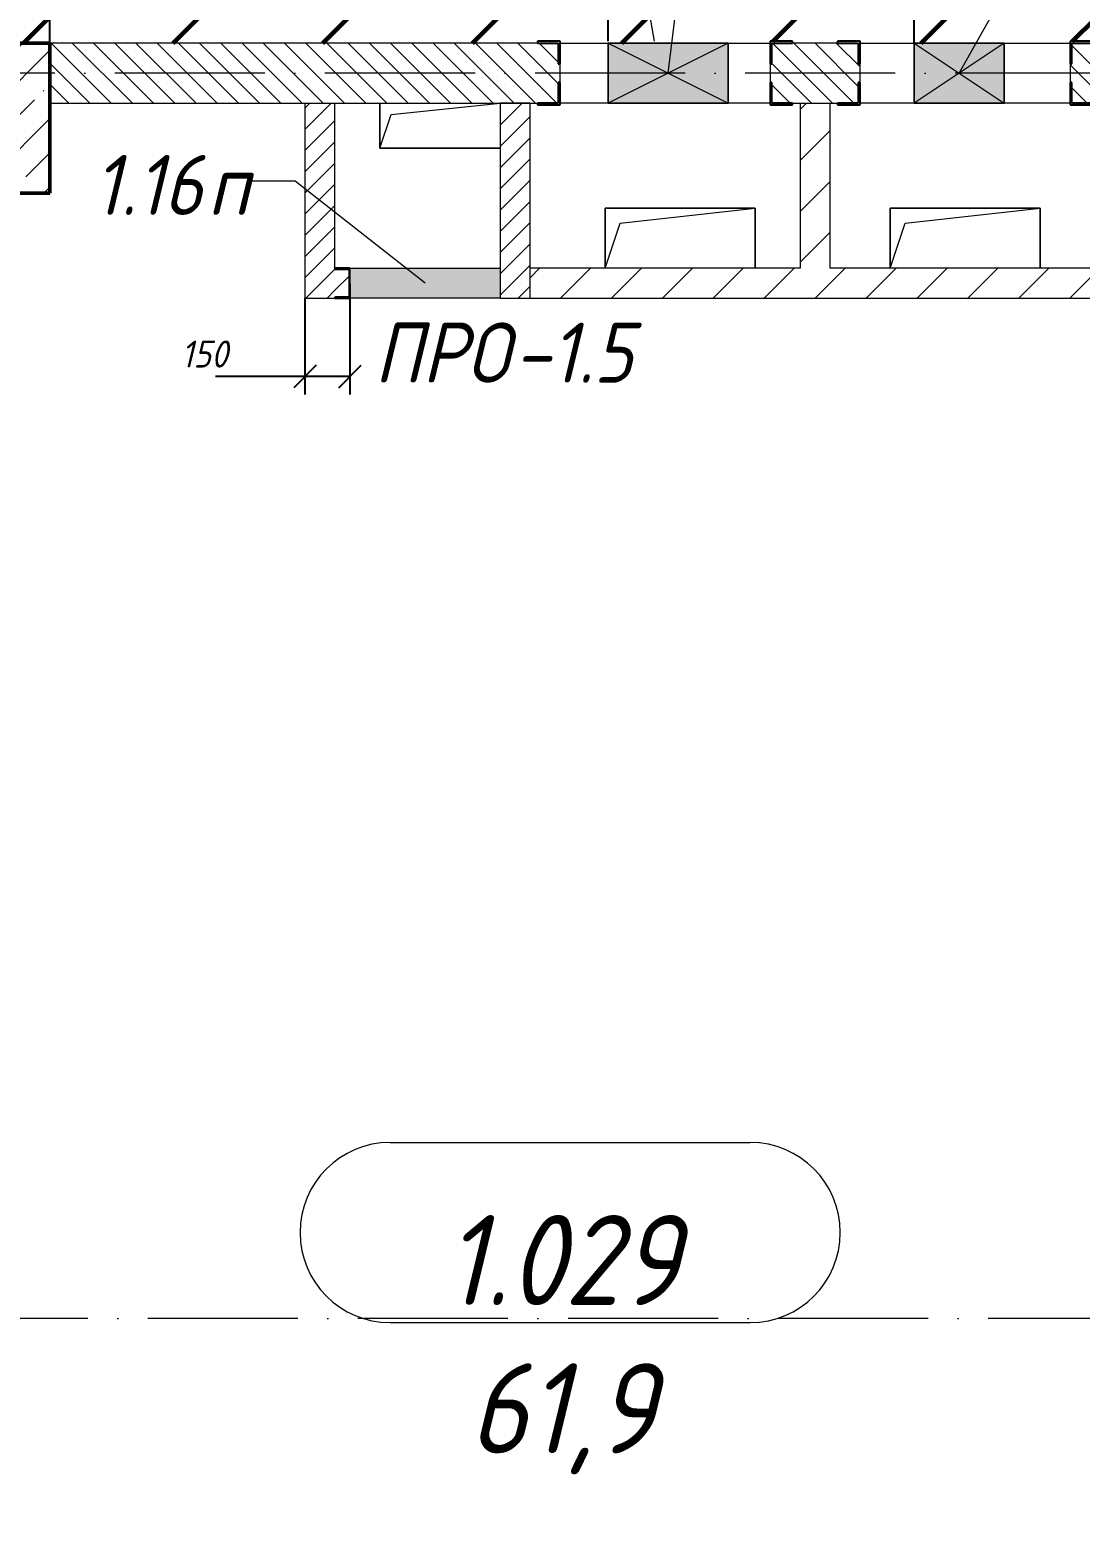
# Model space of a CAD drawing. Header units: millimetres. Extents: x -606178 to 312196, y -19338 to 632709.
# Drawn here: x -377148 to -373647, y 510070 to 515020 of the extents above; entities that cross this region are included whole.
import ezdxf

# ---------------------------------------------------------------- set-up
doc = ezdxf.new("R2010")
doc.units = ezdxf.units.MM
doc.linetypes.add('50_200_ШТРИХ_1Т_ш5_п1_п1_', pattern=[700, 500, -100, 0, -100])
for name, color, linetype, lineweight in [('6.4.1) Окр пт с инж. ПТ2.16', 3, 'Continuous', 60), ('A-____-____-DIMS', 7, 'Continuous', 9), ('A-DETL-GENF-OTLN', 7, 'Continuous', 9), ('A-FLOR-____-OTLN', 7, 'Continuous', 9), ('A-GENM-____-IDEN', 7, 'Continuous', 9), ('A-GENM-____-MCUT', 7, 'Continuous', 25), ('A-GENM-____-OTLN', 7, 'Continuous', 9), ('A-GENM-____-OTLN-1', 7, 'Continuous', 25), ('A-GLAZ-____-IDEN', 7, 'Continuous', 9), ('A-GLAZ-____-OTLN', 7, 'Continuous', 9), ('A-WALL-____-MCUT', 7, 'Continuous', 13), ('A-WALL-____-PATT-1', 7, 'Continuous', 9), ('A-WALL-FNSH-MCUT-1', 7, 'Continuous', 9), ('I-WALL-____-OTLN', 7, 'Continuous', 9), ('S-COLS-____-MCUT', 7, 'Continuous', 50), ('S-COLS-____-OTLN', 7, 'Continuous', 9), ('S-GRID-____-OTLN-1', 7, '50_200_ШТРИХ_1Т_ш5_п1_п1_', 9)]:
    doc.layers.add(name, color=color, linetype=linetype, lineweight=lineweight)
doc.layers.add('A-AREA-IDEN-1', color=7, linetype='Continuous', lineweight=9, true_color=0x000000)
doc.styles.add('ISOCPEUR_I', font='isocpeui.ttf', dxfattribs={"width": 0.9, "height": 2.5})
doc.styles.add('ISOCPEUR_I_11', font='isocpeui.ttf', dxfattribs={"width": 0.9, "height": 200})
doc.styles.add('ISOCPEUR_I_7', font='isocpeui.ttf', dxfattribs={"width": 0.9, "height": 90})
doc.dimstyles.new('ISO-1_8_0_9К_СРЕДНИЙ_Кладочные_1', dxfattribs={"dimscale": 304.8, "dimtxt": 89.638306, "dimasz": 0.246063, "dimexe": 0.19685, "dimexo": 0, "dimgap": 0, "dimtad": 1, "dimdec": 3, "dimrnd": 0.001, "dimdsep": 46, "dimtxsty": 'ISOCPEUR_I_7', "dimblk1": 'OBLIQUE', "dimblk2": 'OBLIQUE', "dimsah": 1, "dimcen": 0.09, "dimdle": 0.19685, "dimazin": 0, "dimtfac": 1, "dimtdec": 4, "dimtix": 1, "dimtmove": 0, "dimatfit": 3, "dimfxl": 1, "dimtvp": 1, "dimtolj": 1, "dimtzin": 0, "dimarcsym": 2})
doc.dimstyles.new('ISO-1_8_0_9К_СРЕДНИЙ_Кладочные_2', dxfattribs={"dimscale": 304.8, "dimtxt": 89.638306, "dimasz": 0.246063, "dimexe": 0.19685, "dimexo": 0, "dimgap": 0, "dimtad": 1, "dimdec": 3, "dimrnd": 0.001, "dimdsep": 46, "dimtxsty": 'ISOCPEUR_I_7', "dimblk1": 'OBLIQUE', "dimblk2": 'OBLIQUE', "dimsah": 1, "dimcen": 0.09, "dimdle": 0.19685, "dimazin": 0, "dimtfac": 1, "dimtdec": 4, "dimtix": 1, "dimtmove": 1, "dimatfit": 3, "dimfxl": 1, "dimtvp": 1, "dimtolj": 1, "dimtzin": 0, "dimarcsym": 2})
pattern_1 = [(45, (-425830.77, 451794.26), (-84.85281, 84.85281), [])]
pattern_2 = [(45, (-425830.77, 451794.26), (-35.35534, 35.35534), [])]

# ---------------------------------------------------------------- blocks, each defined once
blk = doc.blocks.new('BSC_Колонна _Прямоугольная - 500х500-V51-АР1_План отверстий 1 этажа в осях 1-64_Ю-ЯЯ')
at = {"layer": 'S-COLS-____-OTLN'}
h = blk.add_hatch(dxfattribs=at)
h.set_pattern_fill('FP_58', color=256, style=0, pattern_type=2)
h.set_pattern_definition([(45, (-48500, -62931.04), (-114.04925, 114.04925), []), (45, (-48385.95, -62931.04), (-114.04925, 114.04925), [201.613, -40.323, 3.353, -36.97])])
h.paths.add_polyline_path([(-250, -250), (250, -250), (250, 250), (-250, 250)], flags=0)
at = {"layer": 'S-COLS-____-MCUT'}
for p, q in [((250, 250), (-250, 250)), ((-250, 250), (-250, -250)), ((250, -250), (250, 250)), ((-250, -250), (250, -250))]:
    blk.add_line(p, q, dxfattribs=at)
blk = doc.blocks.new('Фахверк_СКБ_Уголок - 200_4010-27904266-АР1_План отверстий 1 этажа в осях 1-64_Ю-ЯЯ')
at = {"layer": 'A-GENM-____-MCUT'}
for p, q in [((125, 156), (50, 156)), ((50, 156), (50, 150)), ((50, 150), (119, 150)), ((119, 150), (119, 81)), ((125, 81), (125, 156)), ((119, 81), (125, 81)), ((125, 19), (119, 19)), ((119, 19), (119, -50)), ((125, -56), (125, 19)), ((119, -50), (50, -50)), ((50, -50), (50, -56)), ((50, -56), (125, -56))]:
    blk.add_line(p, q, dxfattribs=at)
blk = doc.blocks.new('Фахверк_СКБ_Уголок - 200_4010_1-27904659-АР1_План отверстий 1 этажа в осях 1-64_Ю-ЯЯ')
at = {"layer": 'A-GENM-____-MCUT'}
for p, q in [((125, 156), (50, 156)), ((50, 156), (50, 150)), ((50, 150), (119, 150)), ((119, 150), (119, 81)), ((125, 81), (125, 156)), ((119, 81), (125, 81)), ((125, 19), (119, 19)), ((119, 19), (119, -50)), ((125, -56), (125, 19)), ((119, -50), (50, -50)), ((50, -50), (50, -56)), ((50, -56), (125, -56))]:
    blk.add_line(p, q, dxfattribs=at)
blk = doc.blocks.new('154_Стойка_СКБ_Уголок - СМ-2230_200-28216496-АР1_План отверстий 1 этажа в осях 1-64_Ю-ЯЯ')
at = {"layer": 'A-GENM-____-MCUT'}
for p, q in [((125, 156), (125, 81)), ((200, 156), (125, 156)), ((131, 81), (131, 150)), ((131, 150), (200, 150)), ((200, 150), (200, 156)), ((125, 81), (131, 81)), ((131, 19), (125, 19)), ((125, 19), (125, -56)), ((131, -50), (131, 19)), ((125, -56), (200, -56)), ((200, -50), (131, -50)), ((200, -56), (200, -50))]:
    blk.add_line(p, q, dxfattribs=at)
blk = doc.blocks.new('AR_Отверстие Ниша - Лючок-32403342-АР1_План отверстий 1 этажа в осях 1-64_Ю-ЯЯ')
at = {"layer": 'A-GLAZ-____-OTLN'}
blk.add_hatch(color=256, dxfattribs=at).paths.add_polyline_path([(-250, 50), (-250, -50), (250, -50), (250, 50)], flags=0)
for p, q in [((-250, 50), (250, 50)), ((-250, -50), (-250, 50)), ((250, -50), (-250, -50))]:
    blk.add_line(p, q, dxfattribs=at)
blk = doc.blocks.new('154_Фахверк_СКБ_Швеллер - Тип_100_4010_1-28088705-АР1_План отверстий 1 этажа в осях 1-64_Ю-ЯЯ')
at = {"layer": 'A-GENM-____-MCUT'}
for p, q in [((175, 50), (125, 50)), ((125, 50), (125, -50)), ((175, 47), (175, 50)), ((128, 47), (175, 47)), ((128, -47), (128, 47)), ((175, -47), (128, -47)), ((175, -50), (175, -47)), ((125, -50), (175, -50))]:
    blk.add_line(p, q, dxfattribs=at)
blk = doc.blocks.new('AR_Отверстие прямоугольное _в плите_ - AR_Отверстие прямоугольное _в плите_-V177-АР1_План отверстий 1 этажа в осях 1-64_Ю-ЯЯ')
at = {"layer": 'A-GENM-____-OTLN'}
for p, q in [((250, 100), (-250, 100)), ((-250, 100), (-250, -100)), ((-200, 50), (250, 100)), ((250, -100), (250, 100)), ((-250, -100), (-200, 50))]:
    blk.add_line(p, q, dxfattribs=at)
blk = doc.blocks.new('AR_Отверстие прямоугольное _в плите_ - AR_Отверстие прямоугольное _в плите_-30459225-АР1_План отверстий 1 этажа в осях 1-64_Ю-ЯЯ')
at = {"layer": 'A-GENM-____-OTLN'}
for p, q in [((-200, 75), (-200, -75)), ((-162.5, 37.5), (200, 75)), ((-200, -75), (-162.5, 37.5)), ((-200, -75), (200, -75))]:
    blk.add_line(p, q, dxfattribs=at)
blk = doc.blocks.new('AR_Отверстие прямоугольное _в стене_ - AR_Отверстие прямоугольное _в стене__ЭОМ-36397923-АР1_План отверстий 1 этажа в осях 1-64_Ю-ЯЯ')
at = {"layer": 'A-GLAZ-____-OTLN'}
blk.add_hatch(color=256, dxfattribs=at).paths.add_polyline_path([(200, -100), (200, 100), (-200, 100), (-200, -100)], flags=0)
at = {"layer": 'A-DETL-GENF-OTLN'}
for p, q in [((-200, -100), (-200, 100)), ((-200, 100), (200, 100)), ((200, 100), (-200, -100)), ((-200, 100), (200, -100)), ((200, 100), (-200, 100)), ((-200, 100), (-200, -100)), ((200, 100), (200, -100)), ((200, -100), (200, 100)), ((200, -100), (-200, -100)), ((-200, -100), (200, -100))]:
    blk.add_line(p, q, dxfattribs=at)
blk = doc.blocks.new('AR_Отверстие прямоугольное _в стене__БезПР - AR_Отверстие прямоугольное _в стене__БезПР-36392850-АР1_План отверстий 1 этажа в осях 1-64_Ю-ЯЯ')
at = {"layer": 'A-GLAZ-____-OTLN'}
blk.add_hatch(color=256, dxfattribs=at).paths.add_polyline_path([(150, -100), (150, 100), (-150, 100), (-150, -100)], flags=0)
at = {"layer": 'A-DETL-GENF-OTLN'}
for p, q in [((-150, -100), (-150, 100)), ((-150, 100), (150, 100)), ((150, 100), (-150, -100)), ((-150, 100), (150, -100)), ((150, 100), (-150, 100)), ((-150, 100), (-150, -100)), ((150, 100), (150, -100)), ((150, -100), (150, 100)), ((150, -100), (-150, -100)), ((-150, -100), (150, -100))]:
    blk.add_line(p, q, dxfattribs=at)
blk = doc.blocks.new('_Oblique')
at = {"color": 0, "linetype": 'ByBlock', "lineweight": -2}
blk.add_line((-0.5, -0.5), (0.5, 0.5), dxfattribs=at)
blk = doc.blocks.new('*D4444')
at = {"layer": 'A-____-____-DIMS', "color": 0, "lineweight": -2, "transparency": 16777216}
for p, q in [((-376080.8, 514173.3), (-376080.8, 513804.2)), ((-376230.8, 514125.3), (-376230.8, 513804.2)), ((-376230.8, 513864.2), (-376529.2, 513864.2)), ((-376080.8, 513864.2), (-376290.8, 513864.2))]:
    blk.add_line(p, q, dxfattribs=at)
at = {"layer": 'Defpoints', "color": 0, "transparency": 16777216}
for p in [(-376080.8, 514173.3), (-376230.8, 514125.3), (-376080.8, 513864.2)]:
    blk.add_point(p, dxfattribs=at)
at = {"layer": 'A-____-____-DIMS', "color": 0, "lineweight": -2, "transparency": 16777216, "xscale": 75, "yscale": 75, "zscale": 75, "rotation": 180}
blk.add_blockref('_Oblique', (-376230.8, 513864.2), dxfattribs=at)
at = {"layer": 'A-____-____-DIMS', "color": 0, "lineweight": -2, "transparency": 16777216, "xscale": 75, "yscale": 75, "zscale": 75}
blk.add_blockref('_Oblique', (-376080.8, 513864.2), dxfattribs=at)
at = {"layer": 'A-____-____-DIMS', "color": 0, "transparency": 16777216, "insert": (-376643.1, 513984.2), "char_height": 90, "width": 368.207, "attachment_point": 1, "line_spacing_factor": 1.149209, "style": 'ISOCPEUR_I_7'}
blk.add_mtext('\\A1;150', dxfattribs=at)
blk = doc.blocks.new('*D4487')
at = {"layer": 'A-____-____-DIMS', "color": 0, "lineweight": -2, "transparency": 16777216}
for p, q in [((-377080.8, 514975.3), (-377080.8, 515285.8)), ((-375220.8, 514981.3), (-375220.8, 515285.8)), ((-377140.8, 515225.8), (-375160.8, 515225.8))]:
    blk.add_line(p, q, dxfattribs=at)
at = {"layer": 'Defpoints', "color": 0, "transparency": 16777216}
for p in [(-375220.8, 515225.8), (-377080.8, 514975.3), (-375220.8, 514981.3)]:
    blk.add_point(p, dxfattribs=at)
at = {"layer": 'A-____-____-DIMS', "color": 0, "lineweight": -2, "transparency": 16777216, "xscale": 75, "yscale": 75, "zscale": 75, "rotation": 180}
blk.add_blockref('_Oblique', (-377080.8, 515225.8), dxfattribs=at)
at = {"layer": 'A-____-____-DIMS', "color": 0, "lineweight": -2, "transparency": 16777216, "xscale": 75, "yscale": 75, "zscale": 75}
blk.add_blockref('_Oblique', (-375220.8, 515225.8), dxfattribs=at)
at = {"layer": 'A-____-____-DIMS', "color": 0, "transparency": 16777216, "insert": (-376150.8, 515270.8), "char_height": 90, "width": 504.733, "attachment_point": 5, "style": 'ISOCPEUR_I_7'}
blk.add_mtext('\\A1;1860', dxfattribs=at)
blk = doc.blocks.new('*D4488')
at = {"layer": 'A-____-____-DIMS', "color": 0, "lineweight": -2, "transparency": 16777216}
for p, q in [((-375220.8, 514981.3), (-375220.8, 515285.8)), ((-374200.8, 514975.3), (-374200.8, 515285.8)), ((-375280.8, 515225.8), (-374140.8, 515225.8))]:
    blk.add_line(p, q, dxfattribs=at)
at = {"layer": 'Defpoints', "color": 0, "transparency": 16777216}
for p in [(-374200.8, 515225.8), (-375220.8, 514981.3), (-374200.8, 514975.3)]:
    blk.add_point(p, dxfattribs=at)
at = {"layer": 'A-____-____-DIMS', "color": 0, "lineweight": -2, "transparency": 16777216, "xscale": 75, "yscale": 75, "zscale": 75, "rotation": 180}
blk.add_blockref('_Oblique', (-375220.8, 515225.8), dxfattribs=at)
at = {"layer": 'A-____-____-DIMS', "color": 0, "lineweight": -2, "transparency": 16777216, "xscale": 75, "yscale": 75, "zscale": 75}
blk.add_blockref('_Oblique', (-374200.8, 515225.8), dxfattribs=at)
at = {"layer": 'A-____-____-DIMS', "color": 0, "transparency": 16777216, "insert": (-374710.8, 515270.8), "char_height": 90, "width": 504.733, "attachment_point": 5, "style": 'ISOCPEUR_I_7'}
blk.add_mtext('\\A1;1020', dxfattribs=at)
blk = doc.blocks.new('AAR_СКБ_Марка_помещения_1_5 ммп - Номер _ Площадь-27962135-АИ_План этажа_Стены_1')
at = {"layer": 'A-AREA-IDEN-1'}
for p, q in [((-2.987, 3), (3.013, 3)), ((-2.987, 0), (3.013, 0))]:
    blk.add_line(p, q, dxfattribs=at)
for centre, start, end in [((-2.987, 1.5), 90, 270), ((3.013, 1.5), 270, 90)]:
    blk.add_arc(centre, 1.5, start, end, dxfattribs=at)

msp = doc.modelspace()

# ---------------------------------------------------------------- hatches: boundary and pattern name
at = {"layer": '6.4.1) Окр пт с инж. ПТ2.16'}
h = msp.add_hatch(dxfattribs=at)
h.set_pattern_fill('ANSI31', color=256, scale=111)
h.paths.add_polyline_path([(-351330.7712, 518575.3011), (-351390.7712, 518575.3011), (-351390.7712, 518975.3011), (-351630.7712, 518975.3011), (-351630.7712, 519475.3011), (-351380.7712, 519475.3011), (-351380.7712, 521675.3011), (-351930.7712, 521675.3011), (-352055.7712, 521675.3011), (-352055.7712, 521669.3011), (-352130.7712, 521669.3011), (-354130.7712, 521675.3011), (-354130.7712, 521669.3011), (-354205.7712, 521669.3011), (-354230.7712, 521675.3011), (-354230.7712, 518975.3011), (-356630.7712, 518975.3011), (-357130.7712, 518975.3011), (-362080.7712, 518975.3011), (-362580.7712, 518975.3011), (-368730.7712, 518975.3011), (-368730.7712, 518175.3011), (-369005.7712, 518175.3011), (-369905.7712, 518175.3011), (-370180.7712, 518175.3011), (-370180.7712, 518975.3011), (-370830.7712, 518975.3011), (-371230.7712, 518975.3011), (-371530.7712, 518975.3011), (-372031.1657, 518975.3011), (-372281.1657, 518975.3011), (-372680.7712, 518975.3011), (-373030.7712, 518975.3011), (-373030.7712, 518375.3011), (-373130.7712, 518375.3011), (-373180.7712, 518375.3011), (-374280.7712, 518375.3011), (-374580.7712, 518375.3011), (-375530.7712, 518375.3011), (-375630.7712, 518375.3011), (-375630.7712, 518975.3011), (-375630.7712, 519225.3011), (-375830.7712, 519225.3011), (-375830.7712, 519325.3011), (-376330.7712, 519325.3011), (-376756.1619, 519325.3011), (-377006.1619, 519325.3011), (-377605.7712, 519325.3011), (-378005.7712, 519325.3011), (-378430.7712, 519325.3011), (-380080.7712, 519325.3011), (-380080.7712, 519075.3011), (-380580.7712, 519075.3011), (-380580.7712, 514975.3011), (-380080.7712, 514975.3011), (-379755.7712, 514975.3011), (-379755.7712, 514981.3011), (-379680.7712, 514981.3011), (-379680.7712, 514975.3011), (-379230.7712, 514975.3011), (-378380.7712, 514975.3011), (-377980.7712, 514975.3011), (-377980.7712, 514981.3011), (-377905.7712, 514981.3011), (-377580.7712, 514975.3011), (-377080.7712, 514975.3011), (-375455.7712, 514975.3011), (-375455.7712, 514981.3011), (-375380.7712, 514981.3011), (-375380.7712, 514975.3011), (-375220.7712, 514975.3011), (-374820.7712, 514975.3011), (-374680.7712, 514975.3011), (-374680.7712, 514981.3011), (-374605.7712, 514981.3011), (-374455.7712, 514975.3011), (-374455.7712, 514981.3011), (-374380.7712, 514981.3011), (-374380.7712, 514975.3011), (-374200.7712, 514975.3011), (-373900.7712, 514975.3011), (-373680.7712, 514975.3011), (-373680.7712, 514981.3011), (-373605.7712, 514981.3011), (-373455.7712, 514975.3011), (-373455.7712, 514981.3011), (-373380.7712, 514981.3011), (-373380.7712, 514975.3011), (-372680.7712, 514975.3011), (-372680.7712, 514981.3011), (-372605.7712, 514981.3011), (-372455.7712, 514975.3011), (-372455.7712, 514981.3011), (-372380.7712, 514981.3011), (-372380.7712, 514975.3011), (-371680.7712, 514975.3011), (-371680.7712, 514981.3011), (-371605.7712, 514981.3011), (-371580.7712, 514975.3011), (-371080.7712, 514975.3011), (-370730.7712, 514975.3011), (-370730.7712, 514075.3011), (-370730.7712, 511425.3011), (-370730.7712, 510525.3011), (-371230.7712, 510525.3011), (-371230.7712, 507875.3011), (-370730.7712, 507875.3011), (-370730.7712, 507225.3011), (-368930.7712, 507225.3011), (-368930.7712, 507231.3011), (-368855.7712, 507231.3011), (-368780.7712, 507229.6648), (-368780.7712, 507325.3011), (-368580.7712, 507325.3011), (-368580.7712, 507475.3011), (-368080.7712, 507475.3011), (-368080.7712, 507325.3011), (-367880.7712, 507325.3011), (-367880.7712, 507225.3011), (-367805.7712, 507225.3011), (-367805.7712, 507231.3011), (-367730.7712, 507231.3011), (-365930.7712, 507225.3011), (-365930.7712, 507231.3011), (-365855.7712, 507231.3011), (-365730.7712, 507225.3011), (-365730.7712, 510825.3011), (-365730.7712, 514775.3011), (-365680.7712, 514775.3011), (-365680.7712, 514925.3011), (-365530.7712, 514925.3011), (-365530.7712, 514975.3011), (-362580.7712, 514975.3011), (-362080.7712, 514975.3011), (-361555.7712, 514975.3011), (-361555.7712, 514981.3011), (-361480.7712, 514981.3011), (-361480.7712, 514975.3011), (-360760.7712, 514975.3011), (-360510.7712, 514975.3011), (-360330.7712, 514975.3011), (-360330.7712, 514981.3011), (-360255.7712, 514981.3011), (-359130.7712, 514975.3011), (-358680.7712, 514975.3011), (-357080.7712, 514975.3011), (-356580.7712, 514975.3011), (-356355.7712, 514975.3011), (-356355.7712, 514981.3011), (-356280.7712, 514981.3011), (-355820.7712, 514975.3011), (-355620.7712, 514975.3011), (-355130.7712, 514975.3011), (-355130.7712, 514981.3011), (-355055.7712, 514981.3011), (-352805.7712, 514975.3011), (-352805.7712, 514981.3011), (-352730.7712, 514981.3011), (-352730.7712, 514975.3011), (-352120.7712, 514975.3011), (-351920.7712, 514975.3011), (-351580.7712, 514975.3011), (-351580.7712, 514981.3011), (-351505.7712, 514981.3011), (-351390.7712, 514975.7811), (-351390.7712, 515080.3011), (-351390.7712, 515430.3011), (-351390.7712, 516415.3011), (-351390.7712, 516475.3011), (-351330.7712, 516475.3011)])
h.paths.add_polyline_path([(-368580.7712, 514975.3011), (-368080.7712, 514975.3011), (-368080.7712, 514475.3011), (-368580.7712, 514475.3011)], flags=16)
at = {"layer": 'A-WALL-____-PATT-1'}
h = msp.add_hatch(dxfattribs=at)
h.set_pattern_fill('FP_6', color=256, style=0, pattern_type=2)
h.set_pattern_definition([(135, (-425830.77, 451794.26), (-35.35534, -35.35534), [])])
h.paths.add_polyline_path([(-372605.7712, 514775.3011), (-372386.7712, 514775.3011), (-372386.7712, 514844.3011), (-372380.7712, 514844.3011), (-372380.7712, 514906.3011), (-372386.7712, 514906.3011), (-372386.7712, 514975.3011), (-372674.7712, 514975.3011), (-372674.7712, 514906.3011), (-372680.7712, 514906.3011), (-372680.7712, 514844.3011), (-372674.7712, 514844.3011), (-372674.7712, 514775.3011)], flags=0)
h.paths.add_polyline_path([(-373455.7712, 514775.3011), (-373386.7712, 514775.3011), (-373386.7712, 514844.3011), (-373380.7712, 514844.3011), (-373380.7712, 514906.3011), (-373386.7712, 514906.3011), (-373386.7712, 514975.3011), (-373674.7712, 514975.3011), (-373674.7712, 514906.3011), (-373680.7712, 514906.3011), (-373680.7712, 514844.3011), (-373674.7712, 514844.3011), (-373674.7712, 514775.3011), (-373605.7712, 514775.3011)], flags=0)
h.paths.add_polyline_path([(-371605.7712, 514775.3011), (-371580.7712, 514775.3011), (-371580.7712, 514975.3011), (-371674.7712, 514975.3011), (-371674.7712, 514906.3011), (-371680.7712, 514906.3011), (-371680.7712, 514844.3011), (-371674.7712, 514844.3011), (-371674.7712, 514775.3011)], flags=0)
h.paths.add_polyline_path([(-374605.7712, 514775.3011), (-374386.7712, 514775.3011), (-374386.7712, 514844.3011), (-374380.7712, 514844.3011), (-374380.7712, 514906.3011), (-374386.7712, 514906.3011), (-374386.7712, 514975.3011), (-374674.7712, 514975.3011), (-374674.7712, 514906.3011), (-374680.7712, 514906.3011), (-374680.7712, 514844.3011), (-374674.7712, 514844.3011), (-374674.7712, 514775.3011)], flags=0)
h.paths.add_polyline_path([(-375472.4109, 514775.3011), (-375386.7712, 514775.3011), (-375386.7712, 514844.3011), (-375380.7712, 514844.3011), (-375380.7712, 514906.3011), (-375386.7712, 514906.3011), (-375386.7712, 514975.3011), (-377080.7712, 514975.3011), (-377080.7712, 514775.3011), (-376356.1612, 514775.3011)], flags=0)
h = msp.add_hatch(dxfattribs=at)
h.set_pattern_fill('FP_5', color=256, style=0, pattern_type=2)
h.set_pattern_definition(pattern_2)
h.paths.add_polyline_path([(-376130.7712, 514125.3011), (-376130.7712, 514775.3011), (-376230.7712, 514775.3011), (-376230.7712, 514125.3011)], flags=0)
h = msp.add_hatch(dxfattribs=at)
h.set_pattern_fill('FP_5', color=256, style=0, pattern_type=2)
h.set_pattern_definition(pattern_2)
h.paths.add_polyline_path([(-375480.7712, 514125.3011), (-375480.7712, 514775.3011), (-375580.7712, 514775.3011), (-375580.7712, 514125.3011)], flags=0)
h = msp.add_hatch(dxfattribs=at)
h.set_pattern_fill('FP_4', color=256, style=0, pattern_type=2)
h.set_pattern_definition(pattern_1)
h.paths.add_polyline_path([(-374480.7712, 514225.3011), (-374480.7712, 514775.3011), (-374580.7712, 514775.3011), (-374580.7712, 514225.3011)], flags=0)
h = msp.add_hatch(dxfattribs=at)
h.set_pattern_fill('FP_5', color=256, style=0, pattern_type=2)
h.set_pattern_definition(pattern_2)
h.paths.add_polyline_path([(-376083.7712, 514128.3011), (-376083.7712, 514222.3011), (-376130.7712, 514222.3011), (-376130.7712, 514128.3011)], flags=0)
h = msp.add_hatch(dxfattribs=at)
h.set_pattern_fill('FP_4', color=256, style=0, pattern_type=2)
h.set_pattern_definition(pattern_1)
h.paths.add_polyline_path([(-371880.7712, 514125.3011), (-371430.7712, 514125.3011), (-371430.7712, 514225.3011), (-375480.7712, 514225.3011), (-375480.7712, 514125.3011), (-371937.4096, 514125.3011)], flags=0)

# ---------------------------------------------------------------- linework, layer by layer
at = {"layer": 'A-FLOR-____-OTLN'}
for p, q in [((-375980.7712, 514625.3011), (-375980.7712, 514775.3011)), ((-375580.7712, 514625.3011), (-375980.7712, 514625.3011)), ((-375230.7712, 514425.3011), (-374730.7712, 514425.3011)), ((-375230.7712, 514225.3011), (-375230.7712, 514425.3011)), ((-374730.7712, 514425.3011), (-374730.7712, 514225.3011)), ((-374280.7712, 514425.3011), (-373780.7712, 514425.3011)), ((-374280.7712, 514225.3011), (-374280.7712, 514425.3011)), ((-373780.7712, 514425.3011), (-373780.7712, 514225.3011))]:
    msp.add_line(p, q, dxfattribs=at)
at = {"layer": 'A-GENM-____-IDEN'}
msp.add_line((-375065.7712, 514981.3011), (-375192.7305, 515690.3868), dxfattribs=at)
at = {"layer": 'A-GLAZ-____-IDEN'}
for p, q in [((-375020.7712, 514875.3011), (-374913.7481, 515737.1097)), ((-374050.7712, 514875.3011), (-373566.59, 515731.4769)), ((-376263.0091, 514515.1124), (-376411.8261, 514515.1124)), ((-375830.7712, 514175.3011), (-376263.0091, 514515.1124))]:
    msp.add_line(p, q, dxfattribs=at)
at = {"layer": 'A-WALL-____-MCUT'}
for p, q in [((-375455.7712, 514975.3011), (-377080.7712, 514975.3011)), ((-374455.7712, 514975.3011), (-374605.7712, 514975.3011)), ((-375380.7712, 514844.3011), (-375380.7712, 514906.3011)), ((-374680.7712, 514906.3011), (-374680.7712, 514844.3011)), ((-374380.7712, 514844.3011), (-374380.7712, 514906.3011)), ((-373680.7712, 514906.3011), (-373680.7712, 514844.3011)), ((-377080.7712, 514775.3011), (-375455.7712, 514775.3011)), ((-374605.7712, 514775.3011), (-374455.7712, 514775.3011))]:
    msp.add_line(p, q, dxfattribs=at)
at = {"layer": 'A-WALL-FNSH-MCUT-1'}
for p, q in [((-376230.7712, 514775.3011), (-376230.7712, 514125.3011)), ((-376130.7712, 514225.3011), (-376130.7712, 514775.3011)), ((-375480.7712, 514775.3011), (-375580.7712, 514775.3011)), ((-375580.7712, 514775.3011), (-375580.7712, 514225.3011)), ((-375480.7712, 514125.3011), (-375480.7712, 514775.3011)), ((-374580.7712, 514775.3011), (-374580.7712, 514225.3011)), ((-374480.7712, 514225.3011), (-374480.7712, 514775.3011)), ((-374580.7712, 514225.3011), (-375480.7712, 514225.3011)), ((-373580.7712, 514225.3011), (-374480.7712, 514225.3011)), ((-376230.7712, 514125.3011), (-376130.7712, 514125.3011)), ((-375580.7712, 514125.3011), (-371980.7712, 514125.3011))]:
    msp.add_line(p, q, dxfattribs=at)
at = {"layer": 'I-WALL-____-OTLN'}
for p, q in [((-375380.7712, 514975.3011), (-375220.7712, 514975.3011)), ((-374820.7712, 514975.3011), (-374680.7712, 514975.3011)), ((-374380.7712, 514975.3011), (-374200.7712, 514975.3011)), ((-373900.7712, 514975.3011), (-373680.7712, 514975.3011)), ((-375220.7712, 514775.3011), (-375380.7712, 514775.3011)), ((-374680.7712, 514775.3011), (-374820.7712, 514775.3011)), ((-374200.7712, 514775.3011), (-374380.7712, 514775.3011)), ((-373680.7712, 514775.3011), (-373900.7712, 514775.3011))]:
    msp.add_line(p, q, dxfattribs=at)
at = {"layer": 'S-GRID-____-OTLN-1'}
for p, q in [((-321756.3646, 514875.3011), (-430499.5414, 514875.3011)), ((-350350.7307, 510725.3011), (-430499.5414, 510725.3011))]:
    msp.add_line(p, q, dxfattribs=at)

# ---------------------------------------------------------------- block references
at = {"layer": 'A-AREA-IDEN-1', "xscale": 199.9999999999999, "yscale": 199.9999999999999, "zscale": 199.9999999999999}
msp.add_blockref('AAR_СКБ_Марка_помещения_1_5 ммп - Номер _ Площадь-27962135-АИ_План этажа_Стены_1', (-375349.6004, 510712.0788), dxfattribs=at)
at = {"layer": 'A-GENM-____-OTLN'}
for name, p in [('AR_Отверстие прямоугольное _в плите_ - AR_Отверстие прямоугольное _в плите_-30459225-АР1_План отверстий 1 этажа в осях 1-64_Ю-ЯЯ', (-375780.7712, 514700.3011)), ('AR_Отверстие прямоугольное _в плите_ - AR_Отверстие прямоугольное _в плите_-V177-АР1_План отверстий 1 этажа в осях 1-64_Ю-ЯЯ', (-374980.7712, 514325.3011)), ('AR_Отверстие прямоугольное _в плите_ - AR_Отверстие прямоугольное _в плите_-V177-АР1_План отверстий 1 этажа в осях 1-64_Ю-ЯЯ', (-374030.7712, 514325.3011))]:
    msp.add_blockref(name, p, dxfattribs=at)
at = {"layer": 'A-GENM-____-OTLN-1', "rotation": 180}
for name, p in [('154_Стойка_СКБ_Уголок - СМ-2230_200-28216496-АР1_План отверстий 1 этажа в осях 1-64_Ю-ЯЯ', (-375255.7712, 514925.3011)), ('Фахверк_СКБ_Уголок - 200_4010_1-27904659-АР1_План отверстий 1 этажа в осях 1-64_Ю-ЯЯ', (-374555.7712, 514925.3011)), ('Фахверк_СКБ_Уголок - 200_4010_1-27904659-АР1_План отверстий 1 этажа в осях 1-64_Ю-ЯЯ', (-373555.7712, 514925.3011)), ('154_Фахверк_СКБ_Швеллер - Тип_100_4010_1-28088705-АР1_План отверстий 1 этажа в осях 1-64_Ю-ЯЯ', (-375955.7712, 514175.3011))]:
    msp.add_blockref(name, p, dxfattribs=at)
at = {"layer": 'A-GENM-____-OTLN-1'}
msp.add_blockref('Фахверк_СКБ_Уголок - 200_4010-27904266-АР1_План отверстий 1 этажа в осях 1-64_Ю-ЯЯ', (-374505.7712, 514825.3011), dxfattribs=at)
at = {"layer": 'A-GLAZ-____-OTLN'}
for name, p in [('AR_Отверстие прямоугольное _в стене_ - AR_Отверстие прямоугольное _в стене__ЭОМ-36397923-АР1_План отверстий 1 этажа в осях 1-64_Ю-ЯЯ', (-375020.7712, 514875.3011)), ('AR_Отверстие прямоугольное _в стене__БезПР - AR_Отверстие прямоугольное _в стене__БезПР-36392850-АР1_План отверстий 1 этажа в осях 1-64_Ю-ЯЯ', (-374050.7712, 514875.3011))]:
    msp.add_blockref(name, p, dxfattribs=at)
at = {"layer": 'A-GLAZ-____-OTLN', "rotation": 180}
msp.add_blockref('AR_Отверстие Ниша - Лючок-32403342-АР1_План отверстий 1 этажа в осях 1-64_Ю-ЯЯ', (-375830.7712, 514175.3011), dxfattribs=at)
at = {"layer": 'S-COLS-____-OTLN'}
msp.add_blockref('BSC_Колонна _Прямоугольная - 500х500-V51-АР1_План отверстий 1 этажа в осях 1-64_Ю-ЯЯ', (-377330.7712, 514725.3011), dxfattribs=at)

# ---------------------------------------------------------------- texts
at = {"layer": 'A-AREA-IDEN-1', "char_height": 300, "attachment_point": 8, "line_spacing_factor": 1.139951, "style": 'ISOCPEUR_I'}
for s, insert, width in [('\\pxqc,t8.46667,16.93333,25.4,33.86667,42.33333,50.8,59.26667,67.73333,76.2,84.66667,93.13333,101.6,110.06667,118.53333,127,135.46667,143.93333,152.4,160.86667,169.33333,177.8,186.26667,194.73333,203.2,211.66667,220.13333,228.6,237.06667,245.53333,254,262.46667,270.93333;{1.029}', (-375375.0294, 510770.4086), 900), ('\\pxqc,t8.46667,16.93333,25.4,33.86667,42.33333,50.8,59.26667,67.73333,76.2,84.66667,93.13333,101.6,110.06667,118.53333,127,135.46667,143.93333,152.4,160.86667,169.33333,177.8,186.26667,194.73333,203.2,211.66667,220.13333,228.6,237.06667,245.53333,254,262.46667,270.93333;{61,9}', (-375375.0294, 510206.4607), 702)]:
    msp.add_mtext(s, dxfattribs=dict(at, insert=insert, width=width))
at = {"layer": 'A-GENM-____-IDEN', "char_height": 200, "attachment_point": 1, "style": 'ISOCPEUR_I_11'}
for s, insert, width in [('ПРО', (-375999.6827, 514043.7286), 562.784625), ('-1.5', (-375535.339, 514043.7286), 505.063125)]:
    msp.add_mtext(s, dxfattribs=dict(at, insert=insert, width=width))
at = {"layer": 'A-GLAZ-____-IDEN', "char_height": 200, "attachment_point": 1, "style": 'ISOCPEUR_I_11'}
for s, insert, width in [('1.16', (-376936.1847, 514602.727), 461.772), ('\\fISOCPEUR|b0|i1|c204|p34|;\\W.9;п', (-376555.1847, 514602.727), 158.734125)]:
    msp.add_mtext(s, dxfattribs=dict(at, insert=insert, width=width))

# ---------------------------------------------------------------- dimensions: what is measured, and where the dimension line sits
at = {"layer": 'A-____-____-DIMS'}
for base, p1, p2, override, picture, middle in [((-375220.7712, 515225.8135), (-377080.7712, 514975.3011), (-375220.7712, 514981.3011), {"dimpost": '<>', "dimfxl": 1860.009677}, '*D4487', (-376150.7712, 515270.8135)), ((-374200.7712, 515225.8135), (-375220.7712, 514981.3011), (-374200.7712, 514975.3011), {"dimpost": '<>', "dimfxl": 1020.017647}, '*D4488', (-374710.7712, 515270.8135))]:
    dim = msp.add_linear_dim(base=base, p1=p1, p2=p2, dimstyle='ISO-1_8_0_9К_СРЕДНИЙ_Кладочные_2', override=override, dxfattribs=at)
    dim.commit()
    dim.dimension.update_dxf_attribs({"geometry": picture, "text_midpoint": middle})
dim = msp.add_linear_dim(base=(-376080.7712, 513864.1674), p1=(-376230.7712, 514125.3011), p2=(-376080.7712, 514173.2744), dimstyle='ISO-1_8_0_9К_СРЕДНИЙ_Кладочные_1', override={"dimpost": '<>', "dimfxl": 157.484716}, dxfattribs=at)
dim.commit()
dim.dimension.update_dxf_attribs({"geometry": '*D4444', "text_midpoint": (-376459.0284, 513864.1674), "dimtype": 160})

doc.saveas('drawing.dxf')
